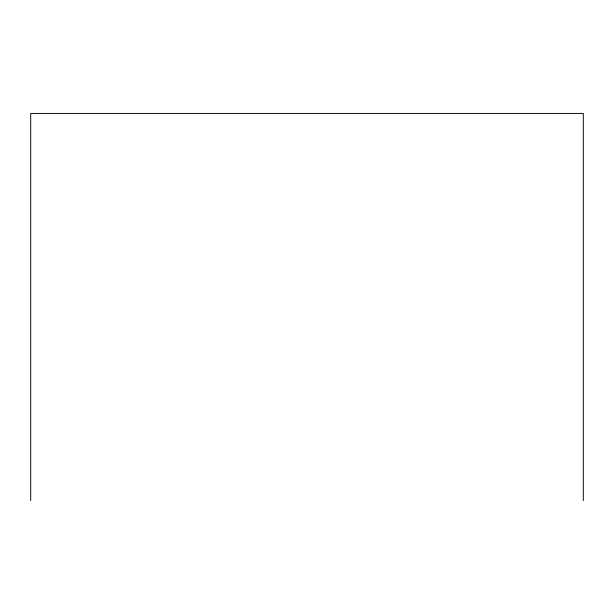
<?xml version="1.0" encoding="UTF-8"?>
<svg xmlns="http://www.w3.org/2000/svg" width="614" height="614" viewBox="0 0 614 614"><rect width="100%" height="100%" fill="white"/><g stroke="black" fill="none" stroke-linecap="round" stroke-linejoin="round"><path stroke-width="0.92" d="M583.3 500.571L583.3 113.429L30.7 113.429L30.7 500.571"/></g></svg>
